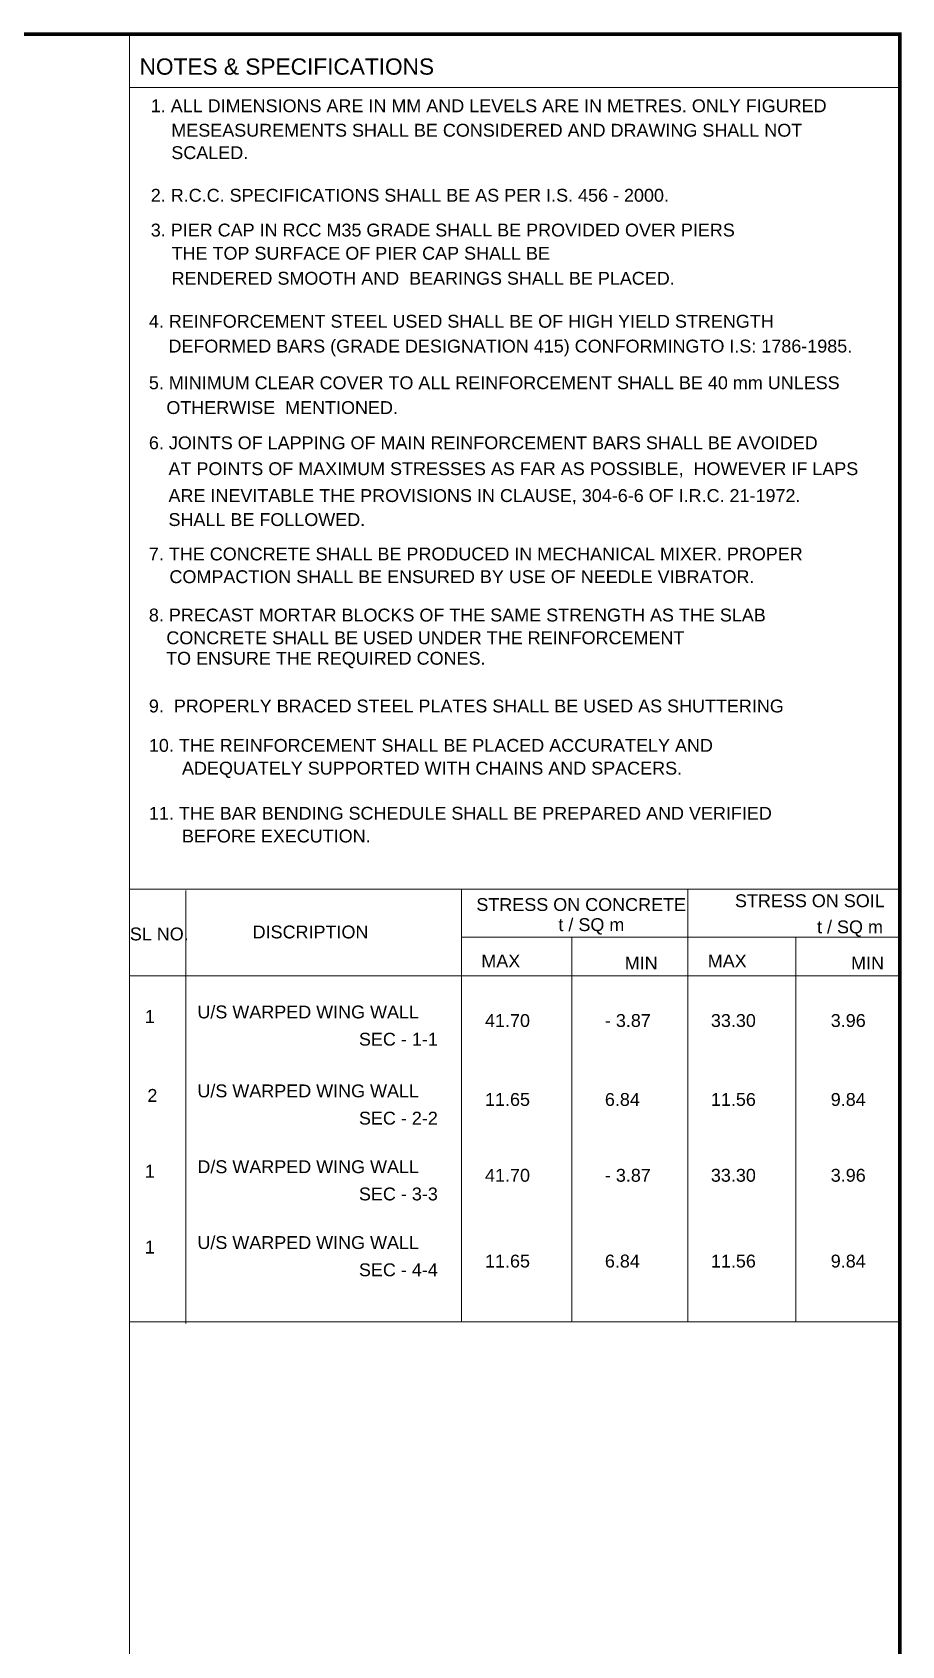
# Model space of a CAD drawing. Extents: x -793889 to 280349, y -1411811 to 21515.
# Drawn here: x -266496 to -249459, y -462263 to -430658 of the extents above; entities that cross this region are included whole.
import ezdxf

# ---------------------------------------------------------------- set-up
doc = ezdxf.new("R2010")
doc.units = 0
doc.header["$LTSCALE"] = 800
doc.header["$MEASUREMENT"] = 0
for name, color, linetype in [('BD', 6, 'CONTINUOUS'), ('PLAN', 10, 'CONTINUOUS'), ('TEXT', 133, 'CONTINUOUS')]:
    doc.layers.add(name, color=color, linetype=linetype)
doc.styles.get("Standard").update_dxf_attribs({"font": 'swiss.ttf'})

msp = doc.modelspace()

# ---------------------------------------------------------------- linework, layer by layer
at = {"layer": 'BD', "color": 4, "lineweight": 13}
for p, q in [((-264593.51377, -483811.92088), (-264593.51377, -430695.68034)), ((-263486.25595, -455947.9655), (-263486.25595, -447469.15964)), ((-258084.81079, -455919.31341), (-258084.81079, -447440.50755)), ((-253648.57275, -455919.31341), (-253648.57275, -447440.50755)), ((-255922.13988, -455919.31341), (-255922.13988, -448381.22899)), ((-251535.32293, -455919.31341), (-251535.32293, -448381.22899))]:
    msp.add_line(p, q, dxfattribs=at)
at = {"layer": 'PLAN', "color": 4, "lineweight": 13}
for p, q in [((-264593.51377, -431742.9925), (-249496.60919, -431742.9925)), ((-264593.51377, -447440.50755), (-249496.60919, -447440.50755)), ((-258084.81079, -448381.22899), (-249496.60919, -448381.22899)), ((-264593.51377, -449142.76403), (-249496.60919, -449142.76403)), ((-264593.51377, -455919.31341), (-249496.60919, -455919.31341))]:
    msp.add_line(p, q, dxfattribs=at)
at = {"layer": 'PLAN', "color": 4, "lineweight": 13, "const_width": 75}
msp.add_lwpolyline([(-321641.85117, -430695.68034), (-249496.60919, -430695.68034), (-249496.60919, -483811.92088), (-321641.85117, -483811.92088)], close=True, dxfattribs=at)

# ---------------------------------------------------------------- texts
at = {"layer": 'PLAN', "color": 7, "lineweight": 13}
for s, p in [('1. ALL DIMENSIONS ARE IN MM AND LEVELS ARE IN METRES. ONLY FIGURED', (-264173.55373, -432224.30454)), ('MESEASUREMENTS SHALL BE CONSIDERED AND DRAWING SHALL NOT', (-263770.62496, -432703.59816)), ('SCALED.', (-263770.62496, -433142.49781)), ('2. R.C.C. SPECIFICATIONS SHALL BE AS PER I.S. 456 - 2000.', (-264173.55373, -433977.59562)), ('3. PIER CAP IN RCC M35 GRADE SHALL BE PROVIDED OVER PIERS ', (-264173.55373, -434658.38772)), ('THE TOP SURFACE OF PIER CAP SHALL BE', (-263765.24695, -435113.33885)), ('RENDERED SMOOTH AND  BEARINGS SHALL BE PLACED.', (-263765.24695, -435603.28596)), ('4. REINFORCEMENT STEEL USED SHALL BE OF HIGH YIELD STRENGTH', (-264210.52881, -436445.24885)), ('DEFORMED BARS (GRADE DESIGNATION 415) CONFORMINGTO I.S: 1786-1985.', (-263827.38699, -436931.28152)), ('5. MINIMUM CLEAR COVER TO ALL REINFORCEMENT SHALL BE 40 mm UNLESS ', (-264210.52881, -437649.65786)), ('OTHERWISE  MENTIONED.', (-263867.92178, -438135.69053)), ('6. JOINTS OF LAPPING OF MAIN REINFORCEMENT BARS SHALL BE AVOIDED', (-264210.52881, -438826.69997)), ('AT POINTS OF MAXIMUM STRESSES AS FAR AS POSSIBLE,  HOWEVER IF LAPS', (-263826.4169, -439332.98405)), ('ARE INEVITABLE THE PROVISIONS IN CLAUSE, 304-6-6 OF I.R.C. 21-1972.', (-263826.4169, -439859.51923)), ('SHALL BE FOLLOWED.', (-263826.4169, -440329.68972)), ('7. THE CONCRETE SHALL BE PRODUCED IN MECHANICAL MIXER. PROPER ', (-264210.52881, -441003.17464)), ('COMPACTION SHALL BE ENSURED BY USE OF NEEDLE VIBRATOR.', (-263807.50333, -441448.70448)), ('8. PRECAST MORTAR BLOCKS OF THE SAME STRENGTH AS THE SLAB', (-264210.52881, -442199.93)), ('CONCRETE SHALL BE USED UNDER THE REINFORCEMENT ', (-263868.89245, -442645.45984)), (' TO ENSURE THE REQUIRED CONES.', (-263971.20097, -443046.55985)), ('9.  PROPERLY BRACED STEEL PLATES SHALL BE USED AS SHUTTERING', (-264210.52881, -443981.76569)), ('10. THE REINFORCEMENT SHALL BE PLACED ACCURATELY AND ', (-264210.52881, -444753.00815)), ('ADEQUATELY SUPPORTED WITH CHAINS AND SPACERS.', (-263561.96689, -445198.53799)), ('11. THE BAR BENDING SCHEDULE SHALL BE PREPARED AND VERIFIED', (-264210.52881, -446082.73585)), ('BEFORE EXECUTION.', (-263561.96689, -446528.26569)), ('STRESS ON CONCRETE', (-257793.86553, -447870.71189)), ('STRESS ON SOIL', (-252726.74921, -447795.90378)), ('DISCRIPTION', (-262177.66783, -448407.70979)), ('t / SQ m ', (-256185.83951, -448264.25166)), ('t / SQ m ', (-251118.72319, -448308.11772)), ('SL NO.', (-264584.2142, -448446.82804)), ('MAX', (-257696.71394, -448976.71734)), ('MIN', (-254887.33552, -449016.25266)), ('MAX', (-253260.4759, -448976.71734)), ('MIN', (-250451.09748, -449016.25266)), ('U/S WARPED WING WALL', (-263259.87378, -449974.82691)), ('   1', (-264584.2142, -450063.23841)), ('41.70', (-257624.22937, -450142.56613)), ('- 3.87', (-255275.72655, -450142.56613)), ('33.30', (-253198.65716, -450142.56613)), ('3.96', (-250850.15434, -450142.56613)), ('SEC - 1-1', (-260094.72948, -450508.26526)), ('U/S WARPED WING WALL', (-263259.87378, -451520.86745)), ('2', (-264240.20457, -451609.27895)), ('11.65', (-257624.22937, -451688.60667)), ('6.84', (-255275.72655, -451688.60667)), ('11.56', (-253198.65716, -451688.60667)), ('9.84', (-250850.15434, -451688.60667)), ('SEC - 2-2', (-260094.72948, -452054.3058)), ('   1', (-264584.2142, -453094.68922)), ('D/S WARPED WING WALL', (-263259.87378, -453006.27772)), ('41.70', (-257624.22937, -453174.01693)), ('- 3.87', (-255275.72655, -453174.01693)), ('33.30', (-253198.65716, -453174.01693)), ('3.96', (-250850.15434, -453174.01693)), ('SEC - 3-3', (-260094.72948, -453539.71607)), ('   1', (-264584.2142, -454580.1021)), ('U/S WARPED WING WALL', (-263259.87378, -454491.6906)), ('SEC - 4-4', (-260094.72948, -455025.12895)), ('11.65', (-257624.22937, -454854.33383)), ('6.84', (-255275.72655, -454854.33383)), ('11.56', (-253198.65716, -454854.33383)), ('9.84', (-250850.15434, -454854.33383))]:
    msp.add_text(s, height=252, dxfattribs=at).set_placement(p)
at = {"layer": 'TEXT', "color": 2, "lineweight": 13}
msp.add_text('NOTES & SPECIFICATIONS', height=317.7711184, dxfattribs=at).set_placement((-264393.34323, -431488.93893))

doc.saveas('drawing.dxf')
